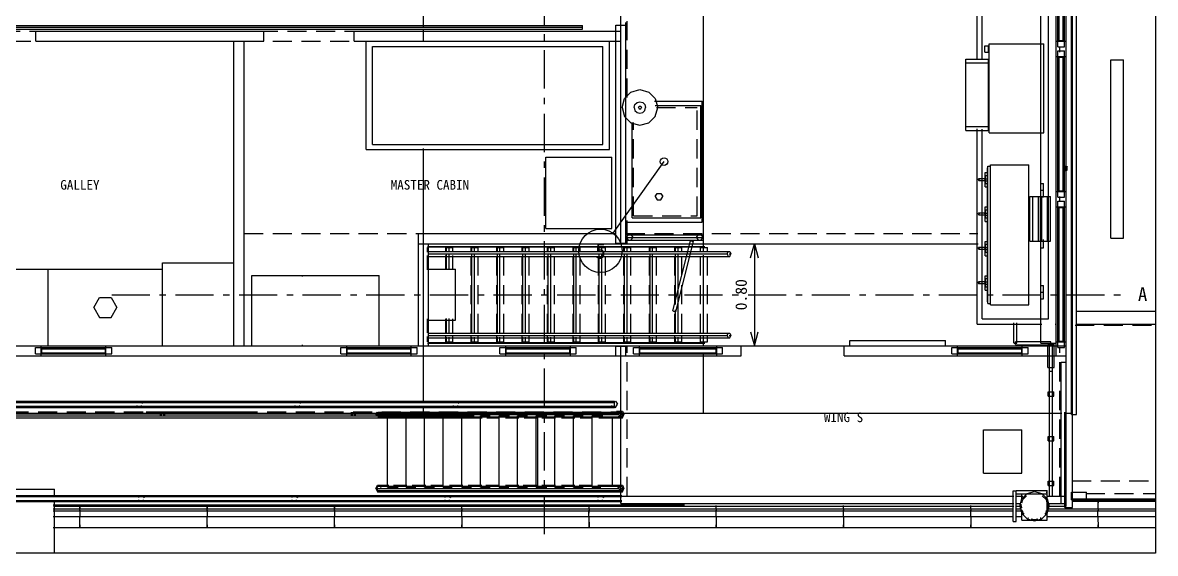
# Model space of a CAD drawing. Extents: x 5 to 836, y 5 to 589.
# Drawn here: x 208 to 386, y 156 to 239.3 of the extents above; entities that cross this region are included whole.
import ezdxf
from ezdxf.enums import TextEntityAlignment as Align

# ---------------------------------------------------------------- set-up
doc = ezdxf.new("R2010")
doc.units = 0
doc.linetypes.add('CENTER', pattern=[10, 6, -1.5, 1, -1.5])
doc.linetypes.add('DASHED', pattern=[4.5, 3, -1.5])
for name, color, linetype in [('CENTRE', 4, 'CENTER'), ('CUT', 7, 'CONTINUOUS'), ('DETAIL', 8, 'CONTINUOUS'), ('DIM', 3, 'CONTINUOUS'), ('MARKING', 4, 'DASHED'), ('OUTLINE', 7, 'CONTINUOUS'), ('RESOLVED', 3, 'CONTINUOUS'), ('RESOLVED-TEXT', 3, 'CONTINUOUS'), ('ROOM', 8, 'CONTINUOUS'), ('TEXT', 7, 'CONTINUOUS'), ('THIN', 7, 'CONTINUOUS')]:
    doc.layers.add(name, color=color, linetype=linetype)

msp = doc.modelspace()

# ---------------------------------------------------------------- linework, layer by layer
at = {"layer": 'CENTRE'}
for p, q in [((290, 159), (290, 335)), ((222, 196.6), (382, 196.6))]:
    msp.add_line(p, q, dxfattribs=at)
at = {"layer": 'CUT'}
for p, q in [((370.9, 236.5), (370.9, 257.5)), ((371.5, 236.5), (371.5, 257.5)), ((301.2, 238.92), (302.8, 238.92)), ((301.2, 204.6), (301.2, 238.92)), ((302.8, 204.68), (302.8, 238.92)), ((210.08, 238), (245.92, 238)), ((210.08, 236.4), (210.08, 238)), ((245.92, 236.4), (245.92, 238)), ((260.08, 238), (302, 238)), ((260.08, 236.4), (260.08, 238)), ((302, 236.4), (302, 238)), ((210.08, 236.4), (245.92, 236.4)), ((241.2, 188.6), (241.2, 236.4)), ((242.8, 188.6), (242.8, 236.4)), ((260.08, 236.4), (302, 236.4)), ((359.9, 236), (368.5, 236)), ((359.9, 222), (359.9, 236)), ((368.5, 222), (368.5, 236)), ((370.4, 233.98), (370.4, 236.42)), ((370.4, 236.42), (372, 236.42)), ((370.7, 236.5), (371.7, 236.5)), ((370.7, 235.5), (370.7, 236.5)), ((370.7, 235.5), (371.7, 235.5)), ((371.7, 235.5), (371.7, 236.5)), ((372, 233.98), (372, 236.42)), ((356.2, 222.41), (356.2, 233.6)), ((356.2, 233.6), (359.8, 233.6)), ((359.8, 222.4), (359.8, 233.59)), ((370.4, 233.98), (372, 233.98)), ((370.7, 233.9), (370.7, 234.9)), ((370.7, 234.9), (371.7, 234.9)), ((370.7, 233.9), (371.7, 233.9)), ((370.9, 212.9), (370.9, 233.9)), ((371.5, 212.9), (371.5, 233.9)), ((371.7, 233.9), (371.7, 234.9)), ((356.2, 233), (359.8, 233)), ((304.1, 226), (304.22, 226.45)), ((304.22, 226.45), (304.55, 226.78)), ((304.55, 226.78), (305, 226.9)), ((305, 226.9), (305.45, 226.78)), ((305.45, 226.78), (305.78, 226.45)), ((305.78, 226.45), (305.9, 226)), ((304.1, 226), (304.22, 225.55)), ((304.22, 225.55), (304.55, 225.22)), ((304.55, 225.22), (305, 225.1)), ((305, 225.1), (305.45, 225.22)), ((305.45, 225.22), (305.78, 225.55)), ((305.78, 225.55), (305.9, 226)), ((356.2, 223), (359.8, 223)), ((356.2, 222.4), (359.8, 222.4)), ((359.9, 222), (368.5, 222)), ((290.2, 218.2), (300.6, 218.2)), ((290.2, 207), (290.2, 218.2)), ((300.6, 207), (300.6, 218.2)), ((371.51, 216.34), (371.51, 216.55)), ((371.52, 216.56), (371.74, 216.56)), ((371.52, 216.32), (371.74, 216.32)), ((371.75, 216.34), (371.75, 216.55)), ((371.82, 216.22), (371.82, 216.66)), ((371.85, 216.69), (372.11, 216.69)), ((371.85, 216.19), (372.11, 216.19)), ((372.14, 216.22), (372.14, 216.66)), ((370.4, 210.38), (370.4, 212.82)), ((370.4, 212.82), (372, 212.82)), ((370.7, 212.9), (371.7, 212.9)), ((370.7, 211.9), (370.7, 212.9)), ((370.7, 211.9), (371.7, 211.9)), ((371.7, 211.9), (371.7, 212.9)), ((372, 210.38), (372, 212.82)), ((370.4, 210.38), (372, 210.38)), ((370.7, 210.3), (370.7, 211.3)), ((370.7, 211.3), (371.7, 211.3)), ((370.7, 210.3), (371.7, 210.3)), ((370.9, 189.3), (370.9, 210.3)), ((371.5, 189.3), (371.5, 210.3)), ((371.7, 210.3), (371.7, 211.3)), ((290.2, 207), (300.6, 207)), ((270.2, 206.2), (301.2, 206.2)), ((270.2, 188.6), (270.2, 206.2)), ((270.2, 204.6), (301.2, 204.6)), ((271.8, 188.6), (271.8, 204.6)), ((301.2, 204.68), (302.8, 204.68)), ((230, 188.6), (230, 201.6)), ((230, 201.6), (241.2, 201.6)), ((338, 189.4), (353, 189.4)), ((338, 188.6), (338, 189.4)), ((353, 188.6), (353, 189.4)), ((370.4, 189.22), (372, 189.22)), ((370.4, 187), (370.4, 189.22)), ((370.7, 189.3), (371.7, 189.3)), ((370.7, 188.3), (370.7, 189.3)), ((371.7, 188.3), (371.7, 189.3)), ((372, 187), (372, 189.22)), ((171.08, 188.6), (210.92, 188.6)), ((171.08, 187), (210.92, 187)), ((210, 188.3), (211, 188.3)), ((210, 187.3), (210, 188.3)), ((210, 187.3), (211, 187.3)), ((210.92, 187), (210.92, 188.6)), ((211, 187.3), (211, 188.3)), ((211, 188.1), (221, 188.1)), ((211, 187.5), (221, 187.5)), ((221, 187.3), (221, 188.3)), ((221, 188.3), (222, 188.3)), ((221, 187.3), (222, 187.3)), ((221.08, 188.6), (258.92, 188.6)), ((221.08, 187), (221.08, 188.6)), ((221.08, 187), (258.92, 187)), ((222, 187.3), (222, 188.3)), ((258, 188.3), (259, 188.3)), ((258, 187.3), (258, 188.3)), ((258, 187.3), (259, 187.3)), ((258.92, 187), (258.92, 188.6)), ((259, 187.3), (259, 188.3)), ((259, 188.1), (269, 188.1)), ((259, 187.5), (269, 187.5)), ((269, 187.3), (269, 188.3)), ((269, 188.3), (270, 188.3)), ((269, 187.3), (270, 187.3)), ((269.08, 188.6), (283.92, 188.6)), ((269.08, 187), (269.08, 188.6)), ((269.08, 187), (283.92, 187)), ((270, 187.3), (270, 188.3)), ((283, 188.3), (284, 188.3)), ((283, 187.3), (283, 188.3)), ((283, 187.3), (284, 187.3)), ((283.92, 187), (283.92, 188.6)), ((284, 187.3), (284, 188.3)), ((284, 188.1), (294, 188.1)), ((284, 187.5), (294, 187.5)), ((294, 187.3), (294, 188.3)), ((294, 188.3), (295, 188.3)), ((294, 187.3), (295, 187.3)), ((294.08, 188.6), (304.92, 188.6)), ((294.08, 187), (294.08, 188.6)), ((294.08, 187), (304.92, 187)), ((295, 187.3), (295, 188.3)), ((301.2, 188.52), (302.8, 188.52)), ((301.2, 187), (301.2, 188.52)), ((302, 187), (302, 188.6)), ((302.8, 187), (302.8, 188.52)), ((304, 188.3), (305, 188.3)), ((304, 187.3), (304, 188.3)), ((304, 187.3), (305, 187.3)), ((304.92, 187), (304.92, 188.6)), ((305, 187.3), (305, 188.3)), ((305, 188.1), (317, 188.1)), ((305, 187.5), (317, 187.5)), ((317, 187.3), (317, 188.3)), ((317, 188.3), (318, 188.3)), ((317, 187.3), (318, 187.3)), ((317.08, 188.6), (320.92, 188.6)), ((317.08, 187), (317.08, 188.6)), ((317.08, 187), (320.92, 187)), ((318, 187.3), (318, 188.3)), ((320.92, 187), (320.92, 188.6)), ((337.08, 188.6), (354.92, 188.6)), ((337.08, 187), (337.08, 188.6)), ((337.08, 187), (354.92, 187)), ((354, 188.3), (355, 188.3)), ((354, 187.3), (354, 188.3)), ((354, 187.3), (355, 187.3)), ((354.92, 187), (354.92, 188.6)), ((355, 187.3), (355, 188.3)), ((355, 188.1), (365, 188.1)), ((355, 187.5), (365, 187.5)), ((365, 187.3), (365, 188.3)), ((365, 188.3), (366, 188.3)), ((365, 187.3), (366, 187.3)), ((365.08, 187), (365.08, 188.6)), ((365.08, 188.6), (372, 188.6)), ((365.08, 187), (372, 187)), ((366, 187.3), (366, 188.3)), ((370.7, 188.3), (371.7, 188.3))]:
    msp.add_line(p, q, dxfattribs=at)
at = {"layer": 'DETAIL'}
for p, q in [((302, 204.6), (302, 330.2)), ((372, 163.4), (372, 330.6)), ((315, 203.33), (315, 316)), ((372.8, 177.8), (372.8, 316.2)), ((373, 163.2), (373, 316)), ((373.6, 177.8), (373.6, 316.2)), ((370.4, 187), (370.4, 307)), ((368, 189), (368, 305)), ((358, 233.56), (358, 302)), ((358.8, 233.5), (358.8, 301.2)), ((369.2, 192.8), (369.2, 301.2)), ((370.7, 235.5), (370.7, 258.5)), ((371.7, 235.5), (371.7, 258.5)), ((370.9, 236.5), (370.9, 257.5)), ((371.5, 236.5), (371.5, 257.5)), ((271, 238.74), (271, 255.26)), ((98, 238.88), (296, 238.88)), ((98, 238.6), (296, 238.6)), ((296, 238.32), (296, 238.88)), ((301.2, 238.92), (302.8, 238.92)), ((301.2, 204.6), (301.2, 238.92)), ((302.8, 227.32), (302.8, 238.92)), ((98, 238.32), (296, 238.32)), ((210.08, 238), (245.92, 238)), ((210.08, 236.4), (210.08, 238)), ((245.92, 236.4), (245.92, 238)), ((260.08, 238), (302, 238)), ((260.08, 236.4), (260.08, 238)), ((271, 236.36), (271, 238.33)), ((210.08, 236.4), (245.92, 236.4)), ((241.2, 188.6), (241.2, 236.4)), ((242.8, 188.6), (242.8, 236.4)), ((260.08, 236.4), (302, 236.4)), ((262, 219.4), (262, 236.4)), ((263, 235.6), (299.2, 235.6)), ((263, 220.2), (263, 235.6)), ((299.2, 220.2), (299.2, 235.6)), ((300.2, 219.4), (300.2, 236.4)), ((359.2, 234.7), (359.2, 235.7)), ((359.76, 234.7), (359.76, 235.7)), ((370.4, 236.42), (372, 236.42)), ((370.7, 236.5), (371.7, 236.5)), ((370.7, 235.5), (371.7, 235.5)), ((356.2, 222.4), (356.2, 233.6)), ((356.2, 233.6), (359.8, 233.6)), ((359.8, 222.4), (359.8, 233.6)), ((370.4, 233.98), (372, 233.98)), ((370.7, 211.9), (370.7, 234.9)), ((370.7, 234.9), (371.7, 234.9)), ((370.7, 233.9), (371.7, 233.9)), ((370.9, 212.9), (370.9, 233.9)), ((371.5, 212.9), (371.5, 233.9)), ((371.7, 211.9), (371.7, 234.9)), ((379, 205.5), (379, 233.5)), ((379, 233.5), (381, 233.5)), ((381, 205.5), (381, 233.5)), ((356.2, 233), (359.8, 233)), ((302.58, 227.4), (303.6, 228.42)), ((303.6, 228.42), (305, 228.8)), ((305, 228.8), (306.4, 228.42)), ((306.4, 228.42), (307.42, 227.4)), ((302.2, 226), (302.58, 227.4)), ((304.76, 226), (304.88, 226.21)), ((304.88, 226.21), (305.12, 226.21)), ((305.12, 226.21), (305.24, 226)), ((307.27, 227), (314.8, 227)), ((307.42, 227.4), (307.8, 226)), ((314.8, 208), (314.8, 227)), ((302.2, 226), (302.58, 224.6)), ((302.58, 224.6), (303.6, 223.58)), ((302.8, 204.68), (302.8, 224.62)), ((304.76, 226), (304.88, 225.79)), ((304.88, 225.79), (305.12, 225.79)), ((305.12, 225.79), (305.24, 226)), ((306.4, 223.58), (307.42, 224.6)), ((307.42, 224.6), (307.8, 226)), ((303.6, 223.58), (305, 223.2)), ((305, 223.2), (306.4, 223.58)), ((356.2, 223), (359.8, 223)), ((358, 192), (358, 222.65)), ((358.8, 192.8), (358.8, 222.59)), ((356.2, 222.4), (359.8, 222.4)), ((262, 219.4), (300.2, 219.4)), ((263, 220.2), (299.2, 220.2)), ((271, 179.67), (271, 219.57)), ((290.2, 218.2), (300.6, 218.2)), ((290.2, 207), (290.2, 218.2)), ((300.6, 207), (300.6, 218.2)), ((359.26, 214.82), (359.26, 215.78)), ((359.66, 216.8), (360.1, 216.8)), ((359.66, 195.2), (359.66, 216.8)), ((360.1, 217), (366.1, 217)), ((360.1, 195), (360.1, 217)), ((366.1, 195), (366.1, 217)), ((358.18, 214.7), (358.21, 214.81)), ((358.18, 214.7), (358.21, 214.59)), ((358.21, 214.81), (358.25, 214.86)), ((358.21, 214.59), (358.25, 214.54)), ((358.25, 214.86), (358.3, 214.81)), ((358.25, 214.54), (358.3, 214.59)), ((358.3, 214.59), (358.32, 214.7)), ((358.32, 214.82), (358.34, 214.7)), ((359.18, 214.7), (359.2, 214.81)), ((359.18, 214.7), (359.2, 214.59)), ((359.2, 214.81), (359.25, 214.86)), ((359.2, 214.59), (359.25, 214.54)), ((359.25, 214.86), (359.29, 214.81)), ((359.25, 214.54), (359.29, 214.59)), ((359.26, 213.52), (359.26, 214.48)), ((359.29, 214.81), (359.31, 214.7)), ((359.29, 214.59), (359.31, 214.7)), ((359.32, 214.06), (359.32, 215.34)), ((359.6, 214.06), (359.6, 215.34)), ((368, 214.04), (368.4, 214.04)), ((368.4, 211.96), (368.4, 214.04)), ((307.4, 212), (307.7, 212.52)), ((307.4, 212), (307.7, 211.48)), ((307.7, 212.52), (308.3, 212.52)), ((308.3, 212.52), (308.6, 212)), ((308.3, 211.48), (308.6, 212)), ((366.3, 205), (366.3, 212)), ((366.3, 212), (369.5, 212)), ((366.75, 205), (366.75, 212)), ((367.65, 205), (367.65, 212)), ((367.7, 205), (367.7, 212)), ((368, 213), (368.4, 213)), ((368, 211.96), (368.4, 211.96)), ((368.1, 205), (368.1, 212)), ((368.15, 205), (368.15, 212)), ((369.05, 205), (369.05, 212)), ((369.5, 205), (369.5, 212)), ((370.4, 212.82), (372, 212.82)), ((370.7, 212.9), (371.7, 212.9)), ((370.7, 211.9), (371.7, 211.9)), ((307.7, 211.48), (308.3, 211.48)), ((359.26, 209.42), (359.26, 210.38)), ((370.4, 210.38), (372, 210.38)), ((370.7, 188.3), (370.7, 211.3)), ((370.7, 211.3), (371.7, 211.3)), ((370.7, 210.3), (371.7, 210.3)), ((370.9, 189.3), (370.9, 210.3)), ((371.5, 189.3), (371.5, 210.3)), ((371.7, 188.3), (371.7, 211.3)), ((358.18, 209.3), (358.21, 209.41)), ((358.18, 209.3), (358.21, 209.19)), ((358.21, 209.41), (358.25, 209.46)), ((358.21, 209.19), (358.25, 209.14)), ((358.25, 209.46), (358.3, 209.41)), ((358.25, 209.14), (358.3, 209.19)), ((358.3, 209.41), (358.32, 209.3)), ((358.3, 209.19), (358.32, 209.3)), ((359.18, 209.3), (359.2, 209.41)), ((359.18, 209.3), (359.2, 209.19)), ((359.2, 209.41), (359.25, 209.46)), ((359.2, 209.19), (359.25, 209.14)), ((359.25, 209.46), (359.29, 209.41)), ((359.25, 209.14), (359.29, 209.19)), ((359.26, 208.12), (359.26, 209.08)), ((359.29, 209.41), (359.31, 209.3)), ((359.29, 209.19), (359.31, 209.3)), ((359.32, 208.66), (359.32, 209.94)), ((359.6, 208.66), (359.6, 209.94)), ((290.2, 207), (300.6, 207)), ((302.8, 208), (314.8, 208)), ((270.2, 206.2), (301.2, 206.2)), ((270.2, 188.6), (270.2, 206.2)), ((302.8, 206.03), (315, 206.03)), ((302.8, 205.6), (315, 205.6)), ((302.8, 205.17), (315, 205.17)), ((302.9, 205.6), (303.15, 206.03)), ((302.9, 205.6), (303.15, 205.17)), ((303.65, 206.03), (303.9, 205.6)), ((303.65, 205.17), (303.9, 205.6)), ((312.97, 205.06), (313.4, 204.95)), ((313.32, 204.97), (313.43, 204.94)), ((313.9, 205.6), (314.15, 206.03)), ((313.9, 205.6), (314.15, 205.17)), ((314.65, 206.03), (314.9, 205.6)), ((314.65, 205.17), (314.9, 205.6)), ((359.26, 204.02), (359.26, 204.98)), ((366.3, 205), (369.5, 205)), ((368, 206.03), (368.13, 206.03)), ((368.4, 203.96), (368.4, 205.26)), ((379, 205.5), (381, 205.5)), ((270.2, 204.6), (358.17, 204.6)), ((271.64, 204.18), (315.18, 204.18)), ((271.69, 204.1), (315.13, 204.1)), ((271.69, 203), (318.69, 203)), ((271.7, 203.38), (319.15, 203.38)), ((271.8, 188.6), (271.8, 204.6)), ((274.6, 203.27), (274.6, 204.1)), ((275, 203.27), (275, 204.1)), ((275.4, 203.96), (275.4, 204.1)), ((278.6, 203.27), (278.6, 204.1)), ((279, 203.27), (279, 204.1)), ((279.4, 203.96), (279.4, 204.1)), ((282.6, 203.27), (282.6, 204.1)), ((283, 203.27), (283, 204.1)), ((283.4, 203.96), (283.4, 204.1)), ((286.6, 203.27), (286.6, 204.1)), ((287, 203.27), (287, 204.1)), ((287.4, 203.96), (287.4, 204.1)), ((290.6, 203.27), (290.6, 204.1)), ((291, 203.27), (291, 204.1)), ((291.4, 203.96), (291.4, 204.1)), ((294.6, 203.27), (294.6, 204.1)), ((295, 203.27), (295, 204.1)), ((295.4, 203.96), (295.4, 204.1)), ((298.6, 203.27), (298.6, 204.1)), ((299, 203.27), (299, 204.1)), ((299.4, 203.96), (299.4, 204.1)), ((301.2, 204.68), (302.8, 204.68)), ((302.6, 203.27), (302.6, 204.1)), ((303, 203.27), (303, 204.1)), ((303.4, 203.96), (303.4, 204.1)), ((306.6, 203.27), (306.6, 204.1)), ((307, 203.27), (307, 204.1)), ((307.4, 203.96), (307.4, 204.1)), ((310.6, 203.27), (310.6, 204.1)), ((311, 203.27), (311, 204.1)), ((311.4, 203.96), (311.4, 204.1)), ((318.69, 203), (318.85, 203.38)), ((318.69, 203), (318.85, 202.62)), ((319.03, 203), (319.31, 203)), ((319.15, 203.38), (319.31, 203)), ((319.15, 202.62), (319.31, 203)), ((358.18, 203.9), (358.21, 204.01)), ((358.18, 203.9), (358.21, 203.79)), ((358.21, 204.01), (358.25, 204.06)), ((358.21, 203.79), (358.25, 203.74)), ((358.25, 204.06), (358.3, 204.01)), ((358.25, 203.74), (358.3, 203.79)), ((358.3, 204.01), (358.32, 203.9)), ((358.3, 203.79), (358.32, 203.9)), ((359.18, 203.9), (359.2, 204.01)), ((359.18, 203.9), (359.2, 203.79)), ((359.2, 204.01), (359.25, 204.06)), ((359.2, 203.79), (359.25, 203.74)), ((359.25, 204.06), (359.29, 204.01)), ((359.25, 203.74), (359.29, 203.79)), ((359.26, 202.72), (359.26, 203.68)), ((359.29, 204.01), (359.31, 203.9)), ((359.29, 203.79), (359.31, 203.9)), ((359.32, 203.26), (359.32, 204.54)), ((359.6, 203.26), (359.6, 204.54)), ((368, 203.96), (368.4, 203.96)), ((371.86, 204.6), (372, 204.6)), ((230, 188.6), (230, 201.6)), ((230, 201.6), (241.2, 201.6)), ((271.7, 202.62), (319.15, 202.62)), ((274.6, 200.49), (274.6, 202.85)), ((275, 200.49), (275, 202.85)), ((278.6, 190.49), (278.6, 202.85)), ((279, 190.49), (279, 202.85)), ((282.6, 190.49), (282.6, 202.85)), ((283, 190.49), (283, 202.85)), ((286.6, 190.49), (286.6, 202.85)), ((287, 190.49), (287, 202.85)), ((290.6, 190.49), (290.6, 202.85)), ((291, 190.49), (291, 202.85)), ((294.6, 190.49), (294.6, 202.85)), ((295, 190.49), (295, 202.85)), ((298.6, 190.49), (298.6, 202.85)), ((299, 190.49), (299, 202.85)), ((302.6, 190.49), (302.6, 202.85)), ((303, 190.49), (303, 202.85)), ((306.6, 190.49), (306.6, 202.85)), ((307, 190.49), (307, 202.85)), ((310.6, 195.07), (310.6, 202.85)), ((311, 190.49), (311, 202.85)), ((315, 190.55), (315, 202.79)), ((196, 200.6), (230, 200.6)), ((212, 188.6), (212, 200.6)), ((244, 199.6), (264, 199.6)), ((244, 188.6), (244, 199.6)), ((252, 199.46), (252, 199.6)), ((264, 188.6), (264, 199.6)), ((271.67, 200.6), (276, 200.6)), ((276, 192.6), (276, 200.6)), ((359.26, 198.62), (359.26, 199.58)), ((358.18, 198.5), (358.21, 198.61)), ((358.18, 198.5), (358.21, 198.39)), ((358.21, 198.61), (358.25, 198.66)), ((358.21, 198.39), (358.25, 198.34)), ((358.25, 198.66), (358.3, 198.61)), ((358.25, 198.34), (358.3, 198.39)), ((358.3, 198.61), (358.32, 198.5)), ((358.3, 198.39), (358.32, 198.5)), ((359.18, 198.5), (359.2, 198.61)), ((359.18, 198.5), (359.2, 198.39)), ((359.2, 198.61), (359.25, 198.66)), ((359.2, 198.39), (359.25, 198.34)), ((359.25, 198.66), (359.29, 198.61)), ((359.25, 198.34), (359.29, 198.39)), ((359.26, 197.32), (359.26, 198.28)), ((359.29, 198.61), (359.31, 198.5)), ((359.29, 198.39), (359.31, 198.5)), ((359.32, 197.86), (359.32, 199.14)), ((359.6, 197.86), (359.6, 199.14)), ((368, 198.04), (368.4, 198.04)), ((368.4, 195.96), (368.4, 198.04)), ((219.2, 194.6), (220.1, 196.16)), ((220.1, 196.16), (221.9, 196.16)), ((221.9, 196.16), (222.8, 194.6)), ((368, 197), (368.4, 197)), ((368, 195.96), (368.4, 195.96)), ((219.2, 194.6), (220.1, 193.04)), ((221.9, 193.04), (222.8, 194.6)), ((310.17, 194.06), (310.28, 194.03)), ((310.2, 194.05), (310.63, 193.94)), ((310.28, 194.03), (310.46, 193.99)), ((310.6, 190.49), (310.6, 194.24)), ((359.66, 195.2), (360.1, 195.2)), ((360.1, 195), (366.1, 195)), ((220.1, 193.04), (221.9, 193.04)), ((271.67, 192.6), (276, 192.6)), ((274.6, 190.49), (274.6, 192.85)), ((275, 190.49), (275, 192.85)), ((358.8, 192.8), (369.2, 192.8)), ((373.5, 194), (386, 194)), ((271.7, 190.58), (319.15, 190.58)), ((318.69, 190.2), (318.85, 190.58)), ((319.15, 190.58), (319.31, 190.2)), ((358, 192), (368.17, 192)), ((370.26, 192), (370.4, 192)), ((373.5, 192), (386, 192)), ((252, 188.6), (252, 188.74)), ((271.64, 189.02), (315.18, 189.02)), ((271.69, 190.2), (318.69, 190.2)), ((271.69, 189.1), (315.13, 189.1)), ((271.7, 189.82), (319.15, 189.82)), ((274.6, 189.1), (274.6, 189.93)), ((275, 189.1), (275, 189.93)), ((275.4, 189.1), (275.4, 189.24)), ((278.6, 189.1), (278.6, 189.93)), ((279, 189.1), (279, 189.93)), ((279.4, 189.1), (279.4, 189.24)), ((282.6, 189.1), (282.6, 189.93)), ((283, 189.1), (283, 189.93)), ((283.4, 189.1), (283.4, 189.24)), ((286.6, 189.1), (286.6, 189.93)), ((287, 189.1), (287, 189.93)), ((287.4, 189.1), (287.4, 189.24)), ((290.6, 189.1), (290.6, 189.93)), ((291, 189.1), (291, 189.93)), ((291.4, 189.1), (291.4, 189.24)), ((294.6, 189.1), (294.6, 189.93)), ((295, 189.1), (295, 189.93)), ((295.4, 189.1), (295.4, 189.24)), ((298.6, 189.1), (298.6, 189.93)), ((299, 189.1), (299, 189.93)), ((299.4, 189.1), (299.4, 189.24)), ((302.6, 189.1), (302.6, 189.93)), ((303, 189.1), (303, 189.93)), ((303.4, 189.1), (303.4, 189.24)), ((306.6, 189.1), (306.6, 189.93)), ((307, 189.1), (307, 189.93)), ((307.4, 189.1), (307.4, 189.24)), ((310.6, 189.1), (310.6, 189.93)), ((311, 189.1), (311, 189.93)), ((311.4, 189.1), (311.4, 189.24)), ((315, 188.46), (315, 190.04)), ((318.69, 190.2), (318.85, 189.82)), ((319.03, 190.2), (319.31, 190.2)), ((319.15, 189.82), (319.31, 190.2)), ((338, 189.4), (353, 189.4)), ((338, 188.6), (338, 189.4)), ((353, 188.6), (353, 189.4)), ((363.79, 189), (364.21, 189)), ((364, 188.79), (364, 189.21)), ((368, 189), (370.4, 189)), ((369.1, 188.8), (370.1, 188.8)), ((369.6, 188.79), (369.6, 189.21)), ((370.4, 189.22), (372, 189.22)), ((370.7, 189.3), (371.7, 189.3)), ((32, 188.6), (369.37, 188.6)), ((32, 187), (320.92, 187)), ((210, 188.3), (222, 188.3)), ((210, 187.3), (210, 188.3)), ((210, 187.3), (222, 187.3)), ((210.92, 187), (210.92, 188.6)), ((211, 187.3), (211, 188.3)), ((211, 188.1), (221, 188.1)), ((211, 187.5), (221, 187.5)), ((221, 187.3), (221, 188.3)), ((221.08, 187), (221.08, 188.6)), ((222, 187.3), (222, 188.3)), ((258, 188.3), (270, 188.3)), ((258, 187.3), (258, 188.3)), ((258, 187.3), (270, 187.3)), ((258.92, 187), (258.92, 188.6)), ((259, 187.3), (259, 188.3)), ((259, 188.1), (269, 188.1)), ((259, 187.5), (269, 187.5)), ((269, 187.3), (269, 188.3)), ((269.08, 187), (269.08, 188.6)), ((270, 187.3), (270, 188.3)), ((283, 187.3), (283, 188.3)), ((283, 188.3), (295, 188.3)), ((283, 187.3), (295, 187.3)), ((283.92, 187), (283.92, 188.6)), ((284, 187.3), (284, 188.3)), ((284, 188.1), (294, 188.1)), ((284, 187.5), (294, 187.5)), ((294, 187.3), (294, 188.3)), ((294.08, 187), (294.08, 188.6)), ((295, 187.3), (295, 188.3)), ((301.2, 188.52), (302.8, 188.52)), ((301.2, 187), (301.2, 188.52)), ((302, 163.8), (302, 188.6)), ((302.8, 187), (302.8, 188.52)), ((304, 188.3), (318, 188.3)), ((304, 187.3), (304, 188.3)), ((304, 187.3), (318, 187.3)), ((304.92, 187), (304.92, 188.6)), ((305, 187.3), (305, 188.3)), ((305, 188.1), (317, 188.1)), ((305, 187.5), (317, 187.5)), ((315, 178), (315, 187.24)), ((317, 187.3), (317, 188.3)), ((317.08, 187), (317.08, 188.6)), ((318, 187.3), (318, 188.3)), ((320.92, 187), (320.92, 188.6)), ((337.08, 187), (337.08, 188.6)), ((337.08, 187), (369.37, 187)), ((354, 187.3), (354, 188.3)), ((354, 188.3), (366, 188.3)), ((354, 187.3), (366, 187.3)), ((354.92, 187), (354.92, 188.6)), ((355, 187.3), (355, 188.3)), ((355, 188.1), (365, 188.1)), ((355, 187.5), (365, 187.5)), ((365, 187.3), (365, 188.3)), ((365.08, 187), (365.08, 188.6)), ((366, 187.3), (366, 188.3)), ((370.04, 188.6), (370.89, 188.6)), ((370.06, 187), (372, 187)), ((370.7, 188.3), (371.7, 188.3)), ((371.72, 188.6), (372, 188.6)), ((369.1, 185.2), (370.1, 185.2)), ((371.2, 186), (372, 186)), ((371.2, 163.8), (371.2, 186)), ((369.36, 184.6), (369.84, 184.6)), ((102, 179.88), (301, 179.88)), ((225.97, 179.69), (226.53, 179.88)), ((226.53, 179.88), (226.81, 179.5)), ((250.85, 179.69), (251.4, 179.88)), ((251.4, 179.88), (251.68, 179.5)), ((275.72, 179.69), (276.28, 179.88)), ((276.28, 179.88), (276.56, 179.5)), ((300.6, 179.69), (301.15, 179.88)), ((301, 178.92), (301, 179.88)), ((301.15, 179.88), (301.5, 179.4)), ((369.15, 181.35), (370.05, 181.35)), ((369.15, 180.65), (369.15, 181.35)), ((369.15, 180.65), (370.05, 180.65)), ((370.05, 180.65), (370.05, 181.35)), ((102, 179.69), (301, 179.69)), ((102, 179.11), (301, 179.11)), ((102.28, 178.92), (301, 178.92)), ((102.42, 178), (371.32, 178)), ((225.97, 179.58), (225.97, 179.69)), ((225.97, 179.11), (225.97, 179.22)), ((225.97, 179.11), (226.53, 178.92)), ((226.53, 178.92), (226.74, 179.21)), ((227.4, 178.2), (244.2, 178.2)), ((229.68, 177.6), (229.68, 178.16)), ((229.84, 177.6), (229.84, 178.16)), ((230.16, 177.6), (230.16, 178.16)), ((230.32, 177.6), (230.32, 178.16)), ((250.85, 179.58), (250.85, 179.69)), ((250.85, 179.11), (250.85, 179.22)), ((250.85, 179.11), (251.4, 178.92)), ((251.4, 178.92), (251.61, 179.21)), ((259.68, 177.6), (259.68, 178.16)), ((259.84, 177.6), (259.84, 178.16)), ((260.16, 177.6), (260.16, 178.16)), ((260.32, 177.6), (260.32, 178.16)), ((263.52, 177.8), (263.71, 178.22)), ((263.68, 177.8), (263.84, 178.15)), ((263.84, 178.15), (302.16, 178.15)), ((271, 178), (271, 178.98)), ((275.72, 179.58), (275.72, 179.69)), ((275.72, 179.11), (275.72, 179.22)), ((275.72, 179.11), (276.28, 178.92)), ((276.28, 178.92), (276.49, 179.21)), ((300.6, 179.58), (300.6, 179.69)), ((300.6, 179.11), (300.6, 179.22)), ((300.6, 179.11), (301.15, 178.92)), ((301.15, 178.92), (301.5, 179.4)), ((301.34, 178.32), (302.24, 178.32)), ((301.56, 177.9), (301.76, 178.32)), ((301.68, 177.8), (301.84, 178.15)), ((302.16, 178.15), (302.32, 177.8)), ((302.24, 178.32), (302.48, 177.8)), ((371.8, 163.2), (371.8, 178.17)), ((371.88, 178), (373, 178)), ((108, 177.91), (265.77, 177.91)), ((108, 177.6), (278.93, 177.6)), ((108, 177.29), (280.19, 177.29)), ((263.52, 177.8), (301.68, 177.8)), ((263.52, 177.8), (263.56, 177.7)), ((263.68, 177.8), (263.73, 177.68)), ((263.71, 177.38), (263.76, 177.28)), ((263.84, 177.45), (302.16, 177.45)), ((264.24, 177.28), (264.29, 177.38)), ((265.32, 166.4), (265.32, 177.32)), ((268.25, 166.4), (268.25, 177.32)), ((271.17, 166.4), (271.17, 177.32)), ((274.09, 166.4), (274.09, 177.32)), ((277.02, 166.4), (277.02, 177.6)), ((279.94, 166.4), (279.94, 177.6)), ((279.94, 177.6), (281.47, 177.6)), ((280.94, 177.29), (282.96, 177.29)), ((282.86, 166.4), (282.86, 177.6)), ((282.86, 177.6), (284.53, 177.6)), ((283.88, 177.29), (285.97, 177.29)), ((285.78, 166.4), (285.78, 177.6)), ((285.78, 177.6), (287.32, 177.6)), ((286.81, 177.29), (288.97, 177.29)), ((288.71, 166.4), (288.71, 177.6)), ((288.71, 177.6), (290.38, 177.6)), ((288.98, 166.54), (288.98, 177.32)), ((289.6, 177.29), (291.76, 177.29)), ((291.63, 166.4), (291.63, 177.6)), ((291.63, 177.6), (293.16, 177.6)), ((292.68, 177.29), (294.77, 177.29)), ((294.55, 166.4), (294.55, 177.6)), ((294.55, 177.6), (296.08, 177.6)), ((295.61, 177.29), (297.57, 177.29)), ((297.48, 166.4), (297.48, 177.6)), ((297.48, 177.6), (299.15, 177.6)), ((298.54, 177.29), (302.24, 177.29)), ((300.68, 166.54), (300.68, 177.32)), ((301.61, 177.59), (301.76, 177.28)), ((301.68, 177.8), (301.84, 177.45)), ((302.04, 177.8), (302.32, 177.8)), ((302.16, 177.45), (302.32, 177.8)), ((302.24, 177.28), (302.48, 177.8)), ((372.8, 177.8), (373.6, 177.8)), ((359, 168.6), (359, 175.4)), ((359, 175.4), (365, 175.4)), ((365, 168.6), (365, 175.4)), ((369.15, 173.65), (369.15, 174.35)), ((369.15, 174.35), (370.05, 174.35)), ((369.15, 173.65), (370.05, 173.65)), ((370.05, 173.65), (370.05, 174.35)), ((359, 168.6), (365, 168.6)), ((369.15, 166.65), (369.15, 167.35)), ((369.15, 167.35), (370.05, 167.35)), ((370.05, 166.65), (370.05, 167.35)), ((213, 164.98), (213, 166.06)), ((263.52, 166.2), (263.76, 166.72)), ((263.52, 166.2), (301.68, 166.2)), ((263.52, 166.2), (263.76, 165.68)), ((263.68, 166.2), (263.84, 166.55)), ((263.68, 166.2), (263.84, 165.85)), ((263.76, 166.72), (265.57, 166.72)), ((263.76, 165.68), (302.24, 165.68)), ((263.84, 166.55), (302.16, 166.55)), ((263.84, 165.85), (302.16, 165.85)), ((264.16, 166.55), (264.27, 166.32)), ((264.16, 165.85), (264.22, 165.97)), ((264.24, 166.72), (264.34, 166.51)), ((264.24, 165.68), (264.29, 165.78)), ((265.32, 166.4), (266.99, 166.4)), ((266.27, 166.72), (268.37, 166.72)), ((268.25, 166.4), (269.78, 166.4)), ((269.21, 166.72), (271.37, 166.72)), ((271.17, 166.4), (272.7, 166.4)), ((272.14, 166.72), (274.16, 166.72)), ((274.09, 166.4), (275.48, 166.4)), ((275.07, 166.72), (277.17, 166.72)), ((277.02, 166.4), (278.55, 166.4)), ((278.01, 166.72), (280.17, 166.72)), ((279.94, 166.4), (281.47, 166.4)), ((280.8, 166.72), (282.96, 166.72)), ((282.86, 166.4), (284.39, 166.4)), ((283.88, 166.72), (285.97, 166.72)), ((285.78, 166.4), (287.32, 166.4)), ((286.67, 166.72), (288.97, 166.72)), ((288.71, 166.4), (290.38, 166.4)), ((289.6, 166.72), (291.76, 166.72)), ((291.63, 166.4), (293.16, 166.4)), ((292.68, 166.72), (294.77, 166.72)), ((294.55, 166.4), (296.08, 166.4)), ((295.47, 166.72), (297.57, 166.72)), ((297.48, 166.4), (298.87, 166.4)), ((298.4, 166.72), (302.24, 166.72)), ((301.56, 166.3), (301.76, 166.72)), ((301.61, 165.99), (301.76, 165.68)), ((301.68, 166.2), (301.84, 166.55)), ((301.68, 166.2), (301.84, 165.85)), ((302.04, 166.2), (302.32, 166.2)), ((302.16, 166.55), (302.32, 166.2)), ((302.16, 165.85), (302.32, 166.2)), ((302.24, 166.72), (302.48, 166.2)), ((302.24, 165.68), (302.48, 166.2)), ((363.65, 165.8), (364.15, 165.8)), ((363.65, 161), (363.65, 165.8)), ((364.15, 165.85), (369, 165.85)), ((364.15, 161), (364.15, 165.85)), ((365.85, 165.39), (367, 165.7)), ((367, 165.7), (368.15, 165.39)), ((368.86, 165.6), (369, 165.6)), ((369, 161.2), (369, 165.85)), ((369.15, 166.65), (370.05, 166.65)), ((372.8, 165.6), (375.2, 165.6)), ((372.8, 164.4), (372.8, 165.6)), ((375.2, 164.4), (375.2, 165.6)), ((102.68, 165.08), (302.14, 165.08)), ((104.64, 164.91), (302.14, 164.91)), ((106.46, 164.31), (302.14, 164.31)), ((107.3, 164.12), (302.14, 164.12)), ((213, 156), (213, 164.14)), ((226.28, 164.89), (226.84, 165.08)), ((226.28, 164.78), (226.28, 164.89)), ((226.28, 164.31), (226.28, 164.42)), ((226.28, 164.31), (226.84, 164.12)), ((226.84, 165.08), (227.12, 164.7)), ((226.84, 164.12), (227.05, 164.41)), ((250.33, 164.89), (250.89, 165.08)), ((250.33, 164.78), (250.33, 164.89)), ((250.33, 164.31), (250.33, 164.42)), ((250.33, 164.31), (250.89, 164.12)), ((250.89, 165.08), (251.17, 164.7)), ((250.89, 164.12), (251.1, 164.41)), ((274.38, 164.89), (274.94, 165.08)), ((274.38, 164.78), (274.38, 164.89)), ((274.38, 164.31), (274.38, 164.42)), ((274.38, 164.31), (274.94, 164.12)), ((274.94, 165.08), (275.22, 164.7)), ((274.94, 164.12), (275.15, 164.41)), ((298.44, 164.89), (299, 165.08)), ((298.44, 164.78), (298.44, 164.89)), ((298.44, 164.31), (298.44, 164.42)), ((298.44, 164.31), (299, 164.12)), ((299, 165.08), (299.27, 164.7)), ((299, 164.12), (299.2, 164.41)), ((302, 165), (363.76, 165)), ((302, 164.2), (302.14, 164.2)), ((302, 163.8), (363.76, 163.8)), ((364.04, 165), (365.15, 165)), ((364.04, 163.8), (364.87, 163.8)), ((364.15, 165.35), (369, 165.35)), ((364.7, 163.4), (365.01, 164.55)), ((365, 163.95), (365, 165.32)), ((365.01, 164.55), (365.85, 165.39)), ((365.04, 163.93), (365.18, 164.45)), ((365.18, 164.45), (365.76, 165.03)), ((368.15, 165.39), (368.99, 164.55)), ((368.24, 165.03), (368.82, 164.45)), ((368.82, 164.45), (368.96, 163.93)), ((368.93, 165), (372, 165)), ((368.99, 164.55), (369.3, 163.4)), ((369.07, 163.8), (372, 163.8)), ((371.86, 164.2), (372, 164.2)), ((372.8, 164.4), (386, 164.4)), ((372.81, 164.55), (386, 164.55)), ((372.94, 164.19), (386, 164.19)), ((376.99, 164.19), (377, 164.55)), ((376.99, 163.01), (376.99, 164.19)), ((376.99, 164.19), (376.99, 163.95)), ((377, 164.55), (377.01, 164.28)), ((377, 164.28), (377, 164.55)), ((212.8, 162.65), (363.72, 162.65)), ((212.81, 163.01), (363.7, 163.01)), ((212.82, 163.6), (312, 163.6)), ((212.83, 163.4), (363.74, 163.4)), ((217, 163.01), (217, 163.53)), ((217, 163.25), (217, 163.01)), ((217, 162.65), (217, 163.06)), ((217, 162.65), (217, 163.01)), ((217, 162.78), (217, 162.65)), ((217, 162.73), (217, 161.8)), ((237, 163.01), (237, 163.53)), ((237, 163.25), (237, 163.01)), ((237, 162.65), (237, 163.06)), ((237, 162.65), (237, 163.01)), ((237, 162.78), (237, 162.65)), ((237, 162.73), (237, 161.8)), ((257, 163.01), (257, 163.53)), ((257, 163.25), (257, 163.01)), ((257, 162.65), (257, 163.06)), ((257, 162.65), (257, 163.01)), ((257, 162.78), (257, 161.8)), ((276.99, 161.8), (277, 162.73)), ((277, 163.01), (277, 163.53)), ((277, 163.01), (277, 163.25)), ((277, 163.06), (277, 162.65)), ((277, 163.01), (277, 162.65)), ((277, 162.65), (277, 162.78)), ((277, 161.8), (277, 162.73)), ((296.99, 161.8), (297, 162.73)), ((296.99, 161.8), (296.99, 162.73)), ((297, 163.01), (297, 163.53)), ((297, 163.01), (297, 163.25)), ((297, 163.06), (297, 162.65)), ((297, 163.01), (297, 162.65)), ((297, 162.65), (297, 162.78)), ((297, 162.65), (297, 162.78)), ((316.99, 163.01), (317, 162.65)), ((316.99, 161.8), (316.99, 162.73)), ((317, 163.01), (317, 163.53)), ((317, 163.06), (317, 162.65)), ((317, 163.01), (317, 162.65)), ((317, 162.65), (317, 162.78)), ((336.98, 161.8), (336.99, 162.73)), ((336.99, 163.01), (336.99, 163.53)), ((336.99, 163.01), (337, 163.25)), ((336.99, 163.01), (337, 162.65)), ((336.99, 161.8), (336.99, 162.73)), ((337, 163.06), (337, 162.65)), ((337, 162.65), (337, 162.78)), ((356.98, 161.8), (356.99, 162.73)), ((356.99, 163.01), (356.99, 163.53)), ((356.99, 163.01), (357, 163.25)), ((356.99, 163.01), (357, 162.65)), ((357, 163.06), (357, 162.65)), ((357, 162.65), (357, 162.78)), ((364.02, 163.4), (364.86, 163.4)), ((364.12, 163.01), (364.96, 163.01)), ((364.14, 162.65), (365.12, 162.65)), ((364.7, 163.4), (365.01, 162.25)), ((364.9, 163.4), (364.97, 163.66)), ((364.9, 163.4), (364.97, 163.14)), ((365, 161.2), (365, 162.85)), ((365.01, 162.25), (365.85, 161.41)), ((365.08, 162.74), (365.18, 162.35)), ((365.18, 162.35), (365.37, 162.16)), ((368.15, 161.41), (368.99, 162.25)), ((368.63, 162.16), (368.82, 162.35)), ((368.82, 162.35), (368.92, 162.74)), ((368.89, 162.65), (386, 162.65)), ((368.99, 162.25), (369.3, 163.4)), ((369.02, 163.01), (386, 163.01)), ((369.03, 163.66), (369.1, 163.4)), ((369.03, 163.14), (369.1, 163.4)), ((369.06, 163.4), (372, 163.4)), ((371.8, 163.2), (373, 163.2)), ((376.97, 161.8), (376.98, 162.73)), ((376.98, 161.8), (376.98, 162.73)), ((376.99, 163.01), (376.99, 163.25)), ((376.99, 163.01), (377, 162.65)), ((377, 163.06), (377, 162.65)), ((377, 162.65), (377, 162.78)), ((212.81, 161.8), (363.69, 161.8)), ((217, 160.07), (217, 161.8)), ((217, 160.47), (217.01, 160.07)), ((237, 160.07), (237, 161.8)), ((237, 160.47), (237, 160.07)), ((257, 160.07), (257, 161.8)), ((257, 160.47), (257, 160.07)), ((276.99, 161.8), (277, 160.07)), ((277, 161.8), (277, 160.07)), ((277, 160.07), (277, 160.47)), ((296.99, 161.8), (297, 160.07)), ((296.99, 161.8), (296.99, 160.07)), ((316.98, 160.07), (316.99, 160.47)), ((316.99, 161.8), (316.99, 160.07)), ((336.98, 161.8), (336.99, 160.07)), ((336.98, 160.07), (336.98, 160.47)), ((336.99, 161.8), (336.99, 160.07)), ((356.98, 161.8), (356.99, 160.07)), ((356.99, 160.07), (356.99, 160.47)), ((363.65, 161), (364.15, 161)), ((364.11, 161.8), (365.09, 161.8)), ((365, 161.2), (369, 161.2)), ((365.85, 161.41), (367, 161.1)), ((365.95, 161.58), (366.08, 161.55)), ((366.47, 161.44), (367, 161.3)), ((367, 161.3), (367.52, 161.44)), ((367, 161.1), (368.15, 161.41)), ((367.92, 161.55), (368.05, 161.58)), ((368.87, 161.8), (386, 161.8)), ((376.97, 161.8), (376.99, 160.07)), ((376.98, 161.8), (376.99, 160.07)), ((376.99, 160.07), (376.99, 160.47)), ((212.8, 160.07), (386, 160.07)), ((237, 160.2), (237, 160.06)), ((237, 160.07), (237, 160.2)), ((277, 160.06), (277, 160.2)), ((277, 160.2), (277, 160.07)), ((277, 160.07), (277, 160.2)), ((297, 160.07), (297, 160.2)), ((297.01, 160.07), (297.01, 160.2)), ((317, 160.2), (317.01, 160.07)), ((317.01, 160.07), (317.01, 160.2)), ((337.01, 160.07), (337.01, 160.2)), ((337.01, 160.2), (337.01, 160.07)), ((337.01, 160.07), (337.01, 160.2)), ((357.01, 160.07), (357.01, 160.2)), ((357.01, 160.2), (357.01, 160.07)), ((377.01, 160.07), (377.01, 160.2)), ((377.01, 160.2), (377.01, 160.07)), ((377.01, 160.07), (377.01, 160.2))]:
    msp.add_line(p, q, dxfattribs=at)
at = {"layer": 'DIM'}
for p, q in [((322.4, 202.4), (323, 204.6)), ((323, 204.6), (323, 188.6)), ((323, 204.6), (323.6, 202.4)), ((324, 204.6), (324.5, 204.6)), ((322.4, 190.8), (323, 188.6)), ((323, 188.6), (323.6, 190.8)), ((324, 188.6), (324.5, 188.6))]:
    msp.add_line(p, q, dxfattribs=at)
at = {"layer": 'MARKING'}
for p, q in [((303, 227.55), (303, 329)), ((302.8, 227.33), (302.8, 305.4)), ((302, 238), (302, 256)), ((33.6, 238), (302, 238)), ((192.8, 236.4), (241.2, 236.4)), ((241.2, 188.6), (241.2, 236.4)), ((242.8, 236.4), (301.2, 236.4)), ((242.8, 188.6), (242.8, 236.4)), ((301.2, 206.2), (301.2, 236.4)), ((370.4, 233.9), (370.4, 236.56)), ((371, 234.69), (371, 235.53)), ((302.8, 206.2), (302.8, 224.53)), ((307.61, 226), (314, 226)), ((314, 209), (314, 226)), ((314.8, 226), (314.9, 226)), ((314.8, 209), (314.8, 226)), ((314.9, 209), (314.9, 226)), ((304, 209), (304, 223.63)), ((370.4, 210.4), (370.4, 213.06)), ((371, 211.18), (371, 212.02)), ((304, 209), (314, 209)), ((314.8, 209), (314.9, 209)), ((303, 206), (303, 208.24)), ((242.8, 206.2), (301.2, 206.2)), ((270.2, 188.6), (270.2, 206.2)), ((302.8, 206.2), (358.09, 206.2)), ((303, 204.6), (303, 205.44)), ((315, 203.27), (315, 206.2)), ((271.6, 203.3), (271.6, 204)), ((274.5, 204), (275.6, 204)), ((274.5, 203.3), (274.5, 204)), ((275.6, 203.3), (275.6, 204)), ((278.5, 204), (279.6, 204)), ((278.5, 203.3), (278.5, 204)), ((279.6, 203.3), (279.6, 204)), ((282.5, 204), (283.6, 204)), ((282.5, 203.3), (282.5, 204)), ((283.6, 203.3), (283.6, 204)), ((286.5, 204), (287.6, 204)), ((286.5, 203.3), (286.5, 204)), ((287.6, 203.3), (287.6, 204)), ((290.5, 204), (291.6, 204)), ((290.5, 203.3), (290.5, 204)), ((291.6, 203.3), (291.6, 204)), ((294.5, 204), (295.6, 204)), ((294.5, 203.3), (294.5, 204)), ((295.6, 203.3), (295.6, 204)), ((298.5, 204), (299.6, 204)), ((298.5, 203.3), (298.5, 204)), ((299.6, 203.3), (299.6, 204)), ((302.5, 204), (303.6, 204)), ((302.5, 203.3), (302.5, 204)), ((303, 204.6), (358.13, 204.6)), ((303.6, 203.3), (303.6, 204)), ((306.5, 204), (307.6, 204)), ((306.5, 203.3), (306.5, 204)), ((307.6, 203.3), (307.6, 204)), ((310.5, 204), (311.6, 204)), ((310.5, 203.3), (310.5, 204)), ((311.6, 203.3), (311.6, 204)), ((314.5, 204), (315.6, 204)), ((314.5, 203.3), (314.5, 204)), ((315.6, 203.3), (315.6, 204)), ((271.6, 200.51), (271.6, 202.74)), ((274.5, 200.51), (274.5, 202.74)), ((275.6, 200.51), (275.6, 202.74)), ((278.5, 190.6), (278.5, 202.74)), ((279.6, 190.6), (279.6, 202.74)), ((282.5, 190.6), (282.5, 202.74)), ((283.6, 190.6), (283.6, 202.74)), ((286.5, 190.6), (286.5, 202.74)), ((287.6, 190.6), (287.6, 202.74)), ((290.5, 190.6), (290.5, 202.74)), ((291.6, 190.6), (291.6, 202.74)), ((294.5, 190.6), (294.5, 202.74)), ((295.6, 190.6), (295.6, 202.74)), ((298.5, 190.6), (298.5, 202.74)), ((299.6, 190.6), (299.6, 202.74)), ((302.5, 190.6), (302.5, 202.74)), ((303.6, 190.6), (303.6, 202.74)), ((306.5, 190.6), (306.5, 202.74)), ((307.6, 190.6), (307.6, 202.74)), ((310.5, 190.6), (310.5, 202.74)), ((311.6, 190.6), (311.6, 202.74)), ((314.5, 190.6), (314.5, 202.74)), ((315, 190.55), (315, 202.85)), ((315.6, 190.6), (315.6, 202.74)), ((271.6, 190.6), (271.6, 192.83)), ((274.5, 190.6), (274.5, 192.83)), ((275.6, 190.6), (275.6, 192.83)), ((373.4, 191.8), (386, 191.8)), ((271.6, 189.2), (271.6, 190.04)), ((274.5, 189.2), (274.5, 190.04)), ((274.5, 189.2), (275.6, 189.2)), ((275.6, 189.2), (275.6, 190.04)), ((278.5, 189.2), (278.5, 190.04)), ((278.5, 189.2), (279.6, 189.2)), ((279.6, 189.2), (279.6, 190.04)), ((282.5, 189.2), (282.5, 190.04)), ((282.5, 189.2), (283.6, 189.2)), ((283.6, 189.2), (283.6, 190.04)), ((286.5, 189.2), (286.5, 190.04)), ((286.5, 189.2), (287.6, 189.2)), ((287.6, 189.2), (287.6, 190.04)), ((290.5, 189.2), (290.5, 190.04)), ((290.5, 189.2), (291.6, 189.2)), ((291.6, 189.2), (291.6, 190.04)), ((294.5, 189.2), (294.5, 190.04)), ((294.5, 189.2), (295.6, 189.2)), ((295.6, 189.2), (295.6, 190.04)), ((298.5, 189.2), (298.5, 190.04)), ((298.5, 189.2), (299.6, 189.2)), ((299.6, 189.2), (299.6, 190.04)), ((302.5, 189.2), (302.5, 190.04)), ((302.5, 189.2), (303.6, 189.2)), ((303.6, 189.2), (303.6, 190.04)), ((306.5, 189.2), (306.5, 190.04)), ((306.5, 189.2), (307.6, 189.2)), ((307.6, 189.2), (307.6, 190.04)), ((310.5, 189.2), (310.5, 190.04)), ((310.5, 189.2), (311.6, 189.2)), ((311.6, 189.2), (311.6, 190.04)), ((314.5, 189.2), (314.5, 190.04)), ((314.5, 189.2), (315.6, 189.2)), ((315, 188.6), (315, 190)), ((315.6, 189.2), (315.6, 190.04)), ((370.4, 188.6), (370.4, 189.44)), ((32, 187), (302, 187)), ((192.8, 188.6), (211.12, 188.6)), ((220.92, 188.6), (241.2, 188.6)), ((242.8, 188.6), (259.16, 188.6)), ((263.91, 188.6), (270.2, 188.6)), ((302, 178.2), (302, 187)), ((303, 188.6), (369.32, 188.6)), ((303, 165), (303, 188.6)), ((370.02, 188.6), (370.86, 188.6)), ((371, 165), (371, 188.32)), ((102.42, 178.2), (302, 178.2)), ((372.91, 167.4), (386, 167.4)), ((212.85, 165), (302.14, 165)), ((303, 165), (363.72, 165)), ((364, 165), (365.12, 165)), ((368.9, 165), (371, 165)), ((375.07, 165.4), (386, 165.4))]:
    msp.add_line(p, q, dxfattribs=at)
at = {"layer": 'OUTLINE'}
for p, q in [((359.2, 235.7), (359.76, 235.7)), ((359.2, 234.7), (359.76, 234.7)), ((359.76, 223.4), (359.76, 232.6)), ((307.4, 226.3), (314.6, 226.3)), ((314.6, 208.7), (314.6, 226.3)), ((303.8, 208.7), (303.8, 223.65)), ((359.26, 215.78), (359.66, 215.78)), ((359.62, 195.5), (359.62, 216.5)), ((371.51, 216.34), (371.51, 216.55)), ((371.52, 216.56), (371.74, 216.56)), ((371.52, 216.32), (371.74, 216.32)), ((371.75, 216.34), (371.75, 216.55)), ((371.76, 216.74), (371.79, 216.77)), ((371.76, 216.14), (371.76, 216.74)), ((371.76, 216.68), (371.79, 216.71)), ((371.76, 216.2), (371.79, 216.17)), ((371.76, 216.14), (371.79, 216.11)), ((371.79, 216.77), (372.01, 216.77)), ((371.79, 216.71), (372.13, 216.71)), ((371.79, 216.17), (372.13, 216.17)), ((371.79, 216.11), (372.01, 216.11)), ((371.82, 216.66), (371.85, 216.69)), ((371.82, 216.22), (371.82, 216.66)), ((371.82, 216.22), (371.85, 216.19)), ((371.85, 216.69), (372.11, 216.69)), ((371.85, 216.19), (372.11, 216.19)), ((372.01, 216.11), (372.04, 216.14)), ((372.02, 216.78), (372.05, 216.75)), ((372.04, 216.14), (372.04, 216.74)), ((372.11, 216.69), (372.14, 216.66)), ((372.11, 216.19), (372.14, 216.22)), ((372.13, 216.71), (372.16, 216.68)), ((372.13, 216.17), (372.16, 216.2)), ((372.14, 216.22), (372.14, 216.66)), ((372.16, 216.2), (372.16, 216.68)), ((358.25, 214.86), (359.25, 214.86)), ((358.25, 214.54), (359.25, 214.54)), ((359.26, 214.82), (359.53, 214.82)), ((359.26, 214.48), (359.53, 214.48)), ((359.32, 215.34), (359.6, 215.34)), ((359.32, 214.06), (359.6, 214.06)), ((359.26, 213.52), (359.66, 213.52)), ((359.26, 210.38), (359.66, 210.38)), ((303.8, 208.7), (314.6, 208.7)), ((358.25, 209.46), (359.25, 209.46)), ((358.25, 209.14), (359.25, 209.14)), ((359.26, 209.42), (359.53, 209.42)), ((359.26, 209.08), (359.53, 209.08)), ((359.32, 209.94), (359.6, 209.94)), ((359.32, 208.66), (359.6, 208.66)), ((359.26, 208.12), (359.66, 208.12)), ((310.17, 194.06), (312.97, 205.06)), ((310.63, 193.94), (313.43, 204.94)), ((312.97, 205.06), (313.43, 204.94)), ((359.26, 204.98), (359.66, 204.98)), ((358.25, 204.06), (359.25, 204.06)), ((358.25, 203.74), (359.25, 203.74)), ((359.26, 204.02), (359.53, 204.02)), ((359.26, 203.68), (359.53, 203.68)), ((359.32, 204.54), (359.6, 204.54)), ((359.32, 203.26), (359.6, 203.26)), ((359.26, 202.72), (359.66, 202.72)), ((359.26, 199.58), (359.66, 199.58)), ((358.25, 198.66), (359.25, 198.66)), ((358.25, 198.34), (359.25, 198.34)), ((359.26, 198.62), (359.53, 198.62)), ((359.26, 198.28), (359.53, 198.28)), ((359.32, 199.14), (359.6, 199.14)), ((359.32, 197.86), (359.6, 197.86)), ((359.26, 197.32), (359.66, 197.32)), ((310.17, 194.06), (310.63, 193.94)), ((363.76, 189), (363.76, 192.17)), ((364.24, 189), (364.24, 192.17)), ((364, 189.24), (369.6, 189.24)), ((364, 188.76), (369.6, 188.76)), ((369.1, 185.2), (369.1, 188.8)), ((369.36, 164.88), (369.36, 189)), ((369.84, 164.88), (369.84, 189)), ((370.1, 185.2), (370.1, 188.8)), ((191, 166.06), (213, 166.06)), ((372.83, 164.4), (386, 164.4))]:
    msp.add_line(p, q, dxfattribs=at)
at = {"layer": 'RESOLVED'}
msp.add_line((300.78, 206.27), (308.8, 217.5), dxfattribs=at)
for centre, radius in [((308.8, 217.5), 0.6), ((298.8, 203.5), 3.4)]:
    msp.add_circle(centre, radius, dxfattribs=at)
at = {"layer": 'THIN'}
for p, q in [((386, 338), (386, 156)), ((386, 156), (24, 156))]:
    msp.add_line(p, q, dxfattribs=at)

# ---------------------------------------------------------------- texts
at = {"layer": 'RESOLVED-TEXT'}
msp.add_text('5', height=2.45, dxfattribs=at).set_placement((298.8, 202.25), align=Align.CENTER)
at = {"layer": 'ROOM'}
for s, p in [('GALLEY', (217, 213.1)), ('MASTER CABIN', (272, 213.1)), ('WING S', (337, 176.6))]:
    msp.add_text(s, height=1.51, dxfattribs=at).set_placement(p, align=Align.CENTER)
at = {"layer": 'TEXT'}
msp.add_text('0.80', height=1.8, rotation=90, dxfattribs=at).set_placement((321.8, 196.6), align=Align.CENTER)
msp.add_text('A', height=2.16, dxfattribs=at).set_placement((384, 195.6), align=Align.CENTER)

doc.saveas('drawing.dxf')
